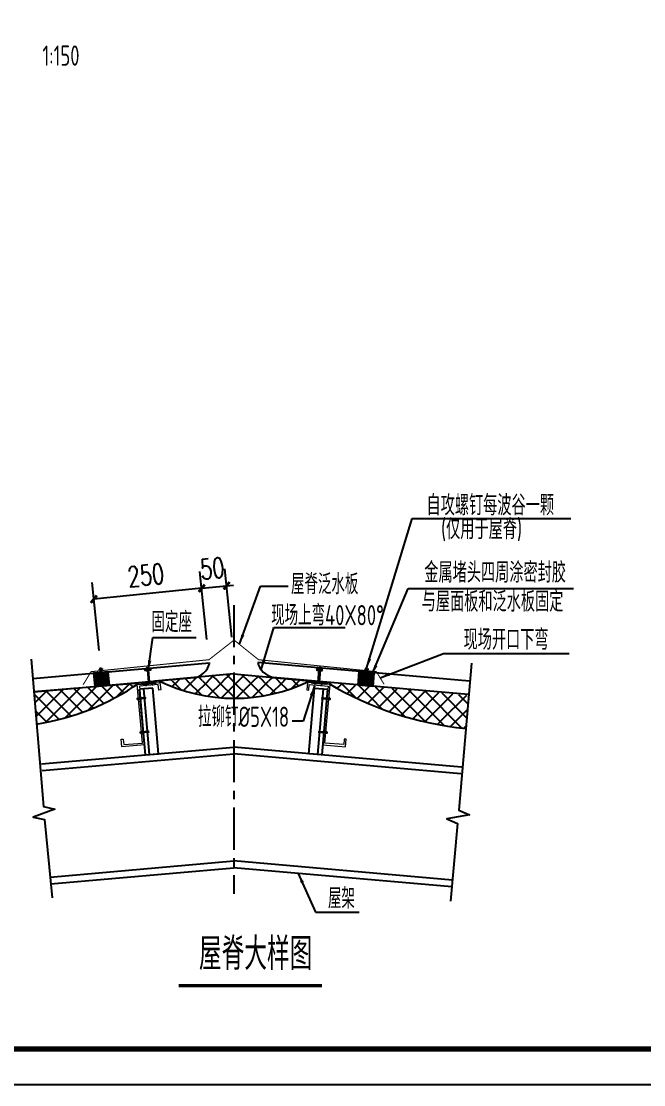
# Model space of a CAD drawing. Extents: x 177291 to 1288761, y 177638 to 322898.
# Drawn here: x 550582 to 569032, y 251928 to 283428 of the extents above; entities that cross this region are included whole.
import ezdxf

# ---------------------------------------------------------------- set-up
doc = ezdxf.new("R2010")
doc.units = 0
doc.header["$LTSCALE"] = 1000
doc.linetypes.add('CENTER', pattern=[2, 1.25, -0.25, 0.25, -0.25])
for name, color, linetype in [('AXIS', 3, 'Continuous'), ('B 板', 11, 'Continuous'), ('DOTE', 1, 'Continuous'), ('E_LINE', 7, 'Continuous'), ('GL', 150, 'Continuous'), ('PUB_TEXT', 7, 'Continuous'), ('PUB_TITLE', 4, 'Continuous'), ('TEXT', 7, 'Continuous')]:
    doc.layers.add(name, color=color, linetype=linetype)
doc.layers.add('檩条', color=30, linetype='Continuous', lineweight=5)
doc.styles.add('_TCH_DIM_T3', font='SIMPLEX', dxfattribs={"width": 0.705882, "bigfont": 'GBCBIG'})
doc.styles.add('C', font='tssdeng.shx', dxfattribs={"height": 3, "bigfont": 'tssdchn.shx'})
doc.styles.add('TSSD_Norm', font='tssdeng.shx', dxfattribs={"bigfont": 'hztxt.shx'})
doc.dimstyles.new('TCH-200-1', dxfattribs={"dimtxt": 595, "dimasz": 200, "dimexe": 500, "dimexo": 600, "dimgap": 252.5, "dimtad": 1, "dimdec": 0, "dimzin": 0, "dimdsep": 46, "dimtxsty": '_TCH_DIM_T3', "dimblk": 'ARCHTICK', "dimcen": 0.09, "dimclrd": 3, "dimclre": 3, "dimclrt": 7, "dimazin": 2, "dimtfac": 1, "dimtdec": 0, "dimtix": 1, "dimtmove": 2, "dimatfit": 3, "dimfxl": 1, "dimtolj": 1, "dimtzin": 0, "dimarcsym": 0})
pattern_1 = [(45, (-140379.44, -344156.83), (-224.5064, 224.5064), []), (135, (-140379.44, -344156.83), (-224.5064, -224.5064), [])]
pattern_2 = [(45, (668354.694, 328124.546), (-29.462783, 29.462783), []), (135, (668354.694, 328124.546), (-29.462783, -29.462783), [])]

# ---------------------------------------------------------------- blocks, each defined once
blk = doc.blocks.new('_ArchTick')
at = {"color": 0, "linetype": 'ByBlock', "const_width": 0.4}
blk.add_lwpolyline([(-0.5, -0.5), (0.5, 0.5)], dxfattribs=at)
blk = doc.blocks.new('*D549')
at = {"layer": 'AXIS', "color": 3, "lineweight": -2, "transparency": 16777216}
for p, q in [((556085, 265115), (555880, 267133)), ((556824, 265190), (556619, 267208)), ((555931, 266635), (555732, 266615)), ((555931, 266635), (556669, 266710)), ((556669, 266710), (556868, 266730))]:
    blk.add_line(p, q, dxfattribs=at)
at = {"layer": 'Defpoints', "color": 0, "transparency": 16777216}
for p in [(556669, 266710), (556146, 264518, -14255), (556884, 264593, -14255)]:
    blk.add_point(p, dxfattribs=at)
at = {"layer": 'AXIS', "color": 3, "lineweight": -2, "transparency": 16777216, "xscale": 200, "yscale": 200, "zscale": 200}
for p, rotation in [((556669, 266710), 185.801256565618), ((555931, 266635), 5.801256565618065)]:
    blk.add_blockref('_ArchTick', p, dxfattribs=dict(at, rotation=rotation))
at = {"layer": 'AXIS', "color": 7, "transparency": 16777216, "insert": (556244, 267220), "char_height": 595, "attachment_point": 5, "rotation": 5.8013, "style": '_TCH_DIM_T3'}
blk.add_mtext('\\A1;50', dxfattribs=at)
blk = doc.blocks.new('*D550')
at = {"layer": 'AXIS', "color": 3, "lineweight": -2, "transparency": 16777216}
for p, q in [((556085, 265115), (555880, 267133)), ((552887, 264790), (552682, 266808)), ((555931, 266635), (552733, 266310))]:
    blk.add_line(p, q, dxfattribs=at)
at = {"layer": 'Defpoints', "color": 0, "transparency": 16777216}
for p in [(552733, 266310), (556146, 264518, -14255), (552948, 264193, -14255)]:
    blk.add_point(p, dxfattribs=at)
at = {"layer": 'AXIS', "color": 3, "lineweight": -2, "transparency": 16777216, "xscale": 200, "yscale": 200, "zscale": 200}
for p, rotation in [((555931, 266635), 5.801256565619024), ((552733, 266310), 185.801256565619)]:
    blk.add_blockref('_ArchTick', p, dxfattribs=dict(at, rotation=rotation))
at = {"layer": 'AXIS', "color": 7, "transparency": 16777216, "insert": (554276, 267020), "char_height": 595, "attachment_point": 5, "rotation": 5.8013, "style": '_TCH_DIM_T3'}
blk.add_mtext('\\A1;250', dxfattribs=at)
blk = doc.blocks.new('*X333')
at = {"color": 0}
for p, q in [((903710.7, -307545.5), (903713.7, -307542.6)), ((903710.7, -307554.3), (903716.7, -307548.3)), ((903710.7, -307563.2), (903716.7, -307557.2)), ((903710.7, -307572), (903716.7, -307566)), ((903710.7, -307580.9), (903716.7, -307574.9)), ((903710.7, -307589.7), (903716.7, -307583.7)), ((903710.7, -307598.5), (903716.7, -307592.5)), ((903712.2, -307606), (903716.1, -307602))]:
    blk.add_line(p, q, dxfattribs=at)
blk = doc.blocks.new('AUDIT_I_040821143925-1')
at = {"linetype": 'Continuous', "ltscale": 20, "xscale": -0.899999999919668, "yscale": 0.8999999999068677, "zscale": 0.9, "rotation": 269.9996944201824}
blk.add_blockref('*X333', (276843.2, -813343.8), dxfattribs=at)
blk = doc.blocks.new('GD')
at = {"linetype": 'Continuous', "ltscale": 20}
for p, q in [((0, 1.3), (15, 3.6)), ((0, -1.3), (0, 1.3)), ((15, 3.6), (137.5, 3.6)), ((108.1, -3.6), (108.1, 3.6)), ((137.5, -9.7), (137.5, 9.7)), ((137.5, 9.7), (140.8, 9.7)), ((140.8, -9.7), (140.8, 9.7)), ((148.5, 7.5), (140.8, 7.5)), ((148.5, 3.4), (140.8, 3.4)), ((150, -5.5), (150, 5.4)), ((0, -1.3), (15, -3.6)), ((15, -3.6), (137.5, -3.6)), ((137.5, -9.7), (140.8, -9.7)), ((148.5, -3.4), (140.8, -3.4)), ((148.5, -7.5), (140.8, -7.5))]:
    blk.add_line(p, q, dxfattribs=at)
blk.add_ellipse((148.5, 5.4), major_axis=(0, 2.08), ratio=0.698493, start_param=3.141597, end_param=6.28319, dxfattribs=at)
at = {"linetype": 'Continuous', "ltscale": 20, "extrusion": (0, 0, -1)}
for centre, major_axis, ratio, start_param, end_param in [((148.5, 0), (0, 3.37), 0.429967, -0.000017, 3.141602), ((148.5, -5.5), (0, 2.08), 0.698493, -0.000005, 3.141588)]:
    blk.add_ellipse(centre, major_axis=major_axis, ratio=ratio, start_param=start_param, end_param=end_param, dxfattribs=at)
at = {"layer": 'PUB_TEXT', "xscale": 1.825602383585646, "yscale": 1.341960000107064, "zscale": 1.34196}
blk.add_blockref('AUDIT_I_040821143925-1', (0, 0), dxfattribs=at)
blk = doc.blocks.new('A$C19992F44')
at = {"linetype": 'ByBlock'}
for p, q in [((183, 548), (106, 488)), ((129, 455), (181, 478)), ((213, 548), (290, 488)), ((267, 455), (215, 478))]:
    blk.add_line(p, q, dxfattribs=at)
for points in [[(181, 40), (215, 40), (215, 478), (181, 478)], [(0, 40), (396, 40), (396, 0), (0, 0)]]:
    blk.add_lwpolyline(points, close=True, dxfattribs=at)
for centre in [(118, 473), (198, 535), (277, 473)]:
    blk.add_circle(centre, 20, dxfattribs=at)
blk = doc.blocks.new('MD')
at = {"linetype": 'Continuous', "ltscale": 20}
blk.add_hatch(color=256, dxfattribs=at).paths.add_polyline_path([(8.6, -7.8), (8.6, -2.6), (-13.3, -4.2), (-13.2, 4.1), (8.6, 2.4), (8.6, 7.6, -0.696305)])
blk = doc.blocks.new('A$C3F5C0C89')
at = {"color": 3, "linetype": 'Continuous'}
blk.add_line((603, 2096), (1037, 2134), dxfattribs=at)
at = {"layer": 'B 板'}
for p, q in [((935, 1979), (543, 1945)), ((713, 0), (543, 1945)), ((838, 11), (668, 1956)), ((1105, 34), (935, 1979)), ((713, 0), (1105, 34))]:
    blk.add_line(p, q, dxfattribs=at)
at = {"layer": '檩条'}
blk.add_lwpolyline([(535, 2034), (691, 298), (20, 241), (0, 464), (56, 469), (71, 302), (631, 349), (474, 2085), (1146, 2146), (1167, 1922), (1111, 1917), (1095, 2085)], close=True, dxfattribs=at)
at = {"linetype": 'ByBlock', "xscale": 0.855, "yscale": 0.855, "zscale": 0.855, "rotation": 4.571898548083435}
blk.add_blockref('A$C19992F44', (651, 2102), dxfattribs=at)
at = {"xscale": -1.653584623954667, "yscale": 2.755974374997604, "zscale": 2.755974374999999, "rotation": 5.156578724890455}
for p in [(731, 1680), (821, 681)]:
    blk.add_blockref('GD', p, dxfattribs=at)
at = {"layer": 'E_LINE', "xscale": 5.62443749999511, "yscale": 5.62443749999511, "zscale": 5.624437499999999, "rotation": 98.0183626343514}
for p in [(920, 2121, 0), (726, 2106, 0)]:
    blk.add_blockref('MD', p, dxfattribs=at)

msp = doc.modelspace()

# ---------------------------------------------------------------- hatches: boundary and pattern name
at = {"linetype": 'Continuous', "ltscale": 0.25}
h = msp.add_hatch(dxfattribs=at)
h.set_pattern_fill('ANSI37', color=6, scale=333.333333, style=0)
h.set_pattern_definition(pattern_2)
h.paths.add_polyline_path([(553164.98, 264126.99), (552730.97, 264089.02), (552762.49, 263728.79), (553196.49, 263766.76)])
h.paths.add_polyline_path([(552728.16, 264121.2), (552730.97, 264089.02), (552951.72, 264108.34), (552949.57, 264140.57)])
h.paths.add_polyline_path([(552949.57, 264140.57), (552951.72, 264108.34), (553164.98, 264126.99), (553162.16, 264159.17)])
at = {"linetype": 'ByBlock'}
h = msp.add_hatch(dxfattribs=at)
h.set_pattern_fill('ANSI37', color=8, scale=200)
h.set_pattern_definition(pattern_1)
edge = h.paths.add_edge_path()
edge.add_line((556880.09, 264102.57), (554543.74, 263883.09))
edge.add_line((556880.09, 264102.57), (559216.45, 263883.09))
edge.add_arc((556903.25, 268484.18), 5109.93, 243.951357, 295.969216)
at = {"linetype": 'Continuous', "ltscale": 0.25}
h = msp.add_hatch(dxfattribs=at)
h.set_pattern_fill('ANSI37', color=6, scale=333.333333, style=0)
h.set_pattern_definition(pattern_2)
h.paths.add_polyline_path([(560595.21, 264126.99), (561029.21, 264089.02), (560997.69, 263728.79), (560563.69, 263766.76)])
h.paths.add_polyline_path([(561032.02, 264121.2), (561029.21, 264089.02), (560808.46, 264108.34), (560810.61, 264140.57)])
h.paths.add_polyline_path([(560810.61, 264140.57), (560808.46, 264108.34), (560595.21, 264126.99), (560598.02, 264159.17)])
at = {"linetype": 'ByBlock'}
h = msp.add_hatch(dxfattribs=at)
h.set_pattern_fill('ANSI37', color=8, scale=200)
h.set_pattern_definition(pattern_1)
edge = h.paths.add_edge_path()
edge.add_line((554021.29, 263786.26), (554021.47, 263784.27))
edge.add_line((554021.47, 263784.27), (554197.89, 263800.19))
edge.add_line((554197.89, 263800.19), (554195.07, 263835.46))
edge.add_line((554195.07, 263835.46), (554349.1, 263847.78))
edge.add_line((554349.1, 263847.78), (554347.66, 263865.77))
edge.add_line((554347.66, 263865.77), (550956.63, 263566.2))
edge.add_line((550956.63, 263566.2), (551035.61, 262609.45))
edge.add_arc((549869.46, 269943.93), 7426.61, 279.034108, 303.989911)
h = msp.add_hatch(dxfattribs=at)
h.set_pattern_fill('ANSI37', color=8, scale=200)
h.set_pattern_definition(pattern_1)
edge = h.paths.add_edge_path()
edge.add_line((559738.9, 263786.26), (559738.72, 263784.27))
edge.add_line((559738.72, 263784.27), (559562.29, 263800.19))
edge.add_line((559562.29, 263800.19), (559565.11, 263835.46))
edge.add_line((559565.11, 263835.46), (559411.08, 263847.78))
edge.add_line((559411.08, 263847.78), (559412.52, 263865.77))
edge.add_line((559412.52, 263865.77), (563840.29, 263463.66))
edge.add_line((563840.29, 263463.66), (563755.39, 262479.66))
edge.add_arc((564767.81, 272418.52), 9990.29, 239.776139, 264.183655, ccw=False)

# ---------------------------------------------------------------- linework, layer by layer
at = {"color": 6, "linetype": 'Continuous', "ltscale": 0.25}
for p, q in [((553162.29, 264157.72), (552728.28, 264119.75)), ((552728.28, 264119.75), (552762.62, 263727.34)), ((553196.62, 263765.31), (553162.29, 264157.72)), ((560563.56, 263765.31), (560597.89, 264157.72)), ((560597.89, 264157.72), (561031.9, 264119.75)), ((561031.9, 264119.75), (560997.57, 263727.34)), ((552762.62, 263727.34), (553196.62, 263765.31)), ((560997.57, 263727.34), (560563.56, 263765.31))]:
    msp.add_line(p, q, dxfattribs=at)
at = {"linetype": 'ByBlock'}
for p, q in [((556880.09, 264102.57, -10293.2), (554543.74, 263883.09)), ((556880.09, 264102.57, -10293.2), (559216.45, 263883.09)), ((554195.07, 263835.46), (550956.43, 263566.19))]:
    msp.add_line(p, q, dxfattribs=at)
at = {"color": 1, "const_width": 30}
msp.add_lwpolyline([(552415.13, 263774.53), (552652.58, 264162.82), (556145.72, 264517.72), (556889.86, 265099.42), (557614.47, 264517.72), (561107.6, 264162.82), (561336.54, 263788.61)], dxfattribs=at)
at = {"color": 3, "const_width": 94.08}
msp.add_lwpolyline([(555244.83, 254863.01), (559500.27, 254863.01)], dxfattribs=at)
at = {"linetype": 'ByBlock'}
for centre, radius, start, end in [((549883.92, 269900.69, 394.22), 7381.64, 278.976022, 304.594271), ((556903.25, 268484.18, -13650.21), 5109.93, 243.951357, 295.969216), ((564733.8, 272274.39, 28115.53), 9843.47, 239.143983, 264.295566)]:
    msp.add_arc(centre, radius, start, end, dxfattribs=at)
at = {"layer": 'AXIS', "linetype": 'ByBlock'}
for p, q in [((550926.63, 263963.58), (556163.13, 264421.72)), ((556163.13, 264421.72), (556163.38, 264418.45)), ((563866.82, 263883.77, -5146.6), (557591, 264432.84, -5146.6)), ((550961.36, 263566.62), (555702.81, 263985.49)), ((563832.57, 263486.77, -5146.6), (558048.27, 263992.83, -5146.6))]:
    msp.add_line(p, q, dxfattribs=at)
at = {"layer": 'AXIS', "linetype": 'ByBlock', "elevation": 14254.87}
for points in [[(550877.04, 264530.4), (551237.14, 260167.94), (551575.04, 260092.11), (550933.24, 259855.27), (551271.13, 259779.43), (551495.36, 257463.02)], [(563922.54, 264416.88), (563546.4, 260057.55), (563866, 259924.19), (563192.82, 259802.39), (563512.41, 259669.03), (563305.44, 257363.38)]]:
    msp.add_lwpolyline(points, dxfattribs=at)
at = {"layer": 'AXIS', "linetype": 'ByBlock'}
for centre, radius, start, end in [((555621.64, 264533.28), 553.78, 278.42841, 347.127849), ((558174.59, 264581.71, -5146.6), 602.28, 194.292916, 257.892715)]:
    msp.add_arc(centre, radius, start, end, dxfattribs=at)
at = {"layer": 'DOTE', "linetype": 'CENTER'}
msp.add_line((556880.09, 266136.35), (556880.09, 257586.17), dxfattribs=at)
at = {"layer": 'GL', "linetype": 'ByBlock'}
for p, q in [((551183.25, 261429.9), (556883.44, 261928.6)), ((563627.08, 261338.31), (556880.09, 261928.6)), ((551200.61, 261231.42), (556883.44, 261728.6)), ((563609.95, 261139.81), (556880.09, 261728.6)), ((551441.39, 258079.9), (556881.11, 258555.81)), ((551458.75, 257881.42), (556881.11, 258355.81)), ((563361.56, 257988.55), (556877.76, 258555.81)), ((563343.75, 257790.11), (556877.76, 258355.81))]:
    msp.add_line(p, q, dxfattribs=at)
at = {"layer": 'PUB_TITLE'}
msp.add_lwpolyline([(502059.23, 314928.34), (591256.61, 314928.34), (591256.61, 251928.06), (502059.23, 251928.06)], close=True, dxfattribs=at)
at = {"layer": 'PUB_TITLE', "const_width": 159.09}
msp.add_lwpolyline([(504710.76, 252988.67), (504710.76, 313867.73), (590196, 313867.73), (590196, 252988.67)], close=True, dxfattribs=at)

# ---------------------------------------------------------------- block references
at = {"linetype": 'ByBlock'}
msp.add_blockref('A$C3F5C0C89', (553547.31, 261699.14), dxfattribs=at)
at = {"linetype": 'ByBlock', "xscale": -1}
msp.add_blockref('A$C3F5C0C89', (560212.87, 261699.14), dxfattribs=at)
at = {"yscale": 4.724527499995893, "zscale": 4.724527499999999}
for p, xscale, rotation in [((552978.98, 263831.19), -2.834716498208, 275.1565787248904), ((560781.2, 263831.19), 2.834716498208, 84.84342127510962)]:
    msp.add_blockref('GD', p, dxfattribs=dict(at, xscale=xscale, rotation=rotation))

# ---------------------------------------------------------------- texts
at = {"layer": 'TEXT', "width": 0.7}
for s, height, style, p in [('1:150', 600, 'TSSD_Norm', (551211.06, 282110.88)), ('自攻螺钉每波谷一颗', 600, 'TSSD_Norm', (562592.77, 268793.82)), ('(仅用于屋脊)', 600, 'TSSD_Norm', (563025.44, 268085.52)), ('金属堵头四周涂密封胶', 600, 'TSSD_Norm', (562526.68, 266800.89, -7127.44)), ('屋脊泛水板 ', 600, 'C', (558578.02, 266456.96, -7127.44)), ('与屋面板和泛水板固定', 600, 'TSSD_Norm', (562450.45, 265937.62, -7127.44)), ('现场上弯40X80%%D', 600, 'C', (557989.51, 265535.39, -7127.44)), ('固定座', 600, 'C', (554442.46, 265331.5, -7127.44)), ('现场开口下弯', 600, 'TSSD_Norm', (563690.94, 264813.26, -7127.44)), ('拉铆钉%%C5X18', 600, 'C', (555820.89, 262527, -7127.44)), ('屋架', 600, 'C', (559672.3, 257148.34, -7127.44)), ('屋脊大样图', 960, 'TSSD_Norm', (555848.99, 255323.12))]:
    msp.add_text(s, height=height, dxfattribs=dict(at, style=style)).set_placement(p)

# ---------------------------------------------------------------- dimensions: what is measured, and where the dimension line sits
at = {"layer": 'AXIS'}
for p2, distance, text, picture, middle in [((552947.67, 264192.8), -2128.43, '250', '*D550', (554275.96, 267019.97, 14254.87)), ((556884.28, 264592.76), 2128.43, '50', '*D549', (556244.27, 267219.95, 14254.87))]:
    dim = msp.add_aligned_dim(p1=(556145.72, 264517.72), p2=p2, distance=distance, text=text, dimstyle='TCH-200-1', dxfattribs=at)
    dim.commit()
    dim.dimension.update_dxf_attribs({"geometry": picture, "text_midpoint": middle})

# ---------------------------------------------------------------- leaders
for points in [[(560819.42, 264254.67, 14254.87), (562164.32, 268704.82, 14254.87), (566872.68, 268704.82, 14254.87)], [(557047.49, 264972.87, 14254.87), (557676.11, 266693.08, 14254.87), (558496.42, 266693.08, 14254.87)], [(560976.79, 264069.77, 14254.87), (562049.72, 266631.53, 14254.87), (566950.63, 266631.53, 14254.87)], [(557688.73, 264213.48, 14254.87), (558069.61, 265471.67, 14254.87), (560180.92, 265471.67, 14254.87)], [(554348.72, 264195.91, 14254.87), (554482.59, 265177.56, 14254.87), (555766.86, 265177.56, 14254.87)], [(561217.81, 263982.76, 14254.87), (563094.39, 264705.54, 14254.87), (566822.85, 264705.54, 14254.87)], [(559274.69, 263742.31), (558939.37, 262692.34), (558607.6, 262692.34)], [(558792.45, 258188.3, 14254.87), (559304.56, 257043.88, 14254.87), (560593.91, 257043.88, 14254.87)]]:
    msp.add_leader(points, dimstyle='TCH-200-1', override={"dimasz": 300}, dxfattribs=at)

doc.saveas('drawing.dxf')
